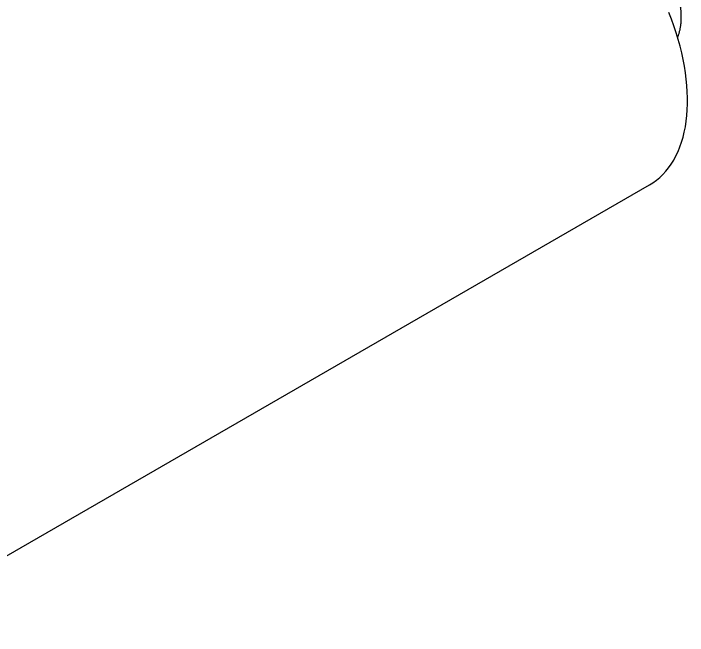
# Model space of a CAD drawing. Header units: millimetres. Extents: x 1293 to 41893, y 1011 to 26911.
# Drawn here: x 9783 to 10310, y 19603 to 20090 of the extents above; entities that cross this region are included whole.
import ezdxf

# ---------------------------------------------------------------- set-up
doc = ezdxf.new("R2010")
doc.units = ezdxf.units.MM
doc.header["$LTSCALE"] = 50

msp = doc.modelspace()

# ---------------------------------------------------------------- linework, layer by layer
at = {"color": 7, "linetype": 'Continuous', "lineweight": 25}
msp.add_line((9669.9048318, 19603.4005214), (10280.562248, 19955.9255441), dxfattribs=at)
at = {"color": 7, "linetype": 'Continuous', "lineweight": 25, "flags": 128}
msp.add_lwpolyline([(10280.562248, 19955.9255441), (10283.2560717, 19957.6016837), (10285.9808957, 19959.5647223), (10288.5802099, 19961.7240463), (10291.0497983, 19964.0761532), (10293.3856551, 19966.6172279), (10295.5839916, 19969.3431487), (10297.641242, 19972.2494943), (10299.5540696, 19975.3315504), (10301.3193716, 19978.5843181), (10302.9342848, 19982.0025212), (10304.3961898, 19985.5806155), (10305.7027153, 19989.3127973), (10306.8517422, 19993.1930129), (10307.8414067, 19997.2149687), (10308.6701036, 20001.372141), (10309.3364887, 20005.6577868), (10309.8394812, 20010.0649549), (10310.1782653, 20014.5864967), (10310.3522913, 20019.2150784), (10310.361277, 20023.9431923), (10310.205208, 20028.7631695), (10309.8843372, 20033.6671919), (10309.3991851, 20038.6473051), (10308.7505388, 20043.6954315), (10307.9394502, 20048.8033829), (10306.967235, 20053.9628742), (10305.8354701, 20059.1655367), (10304.5459912, 20064.4029316), (10303.1008899, 20069.666564), (10301.5025101, 20074.9478961), (10299.7534444, 20080.2383616), (10297.8565299, 20085.5293794), (10295.8148432, 20090.8123674)], dxfattribs=at)
at = {"color": 7, "linetype": 'Continuous', "lineweight": 25}
msp.add_open_spline([(10302.5950199, 20071.2567171), (10302.6562827, 20071.3866321), (10303.0272564, 20072.1733256), (10303.5793248, 20073.7626891), (10304.2427838, 20076.025872), (10304.7600758, 20078.4395905), (10305.1443172, 20080.9772903), (10305.3906651, 20083.633143), (10305.500055, 20086.3956382), (10305.4726402, 20089.2548885), (10305.3093866, 20092.2006398), (10305.0115545, 20095.2226416), (10304.5807978, 20098.3104792), (10304.0191219, 20101.4535951), (10303.3288915, 20104.6412766), (10302.5128301, 20107.8626687), (10301.5740221, 20111.1067921), (10300.5159128, 20114.3625695), (10299.342308, 20117.6188523), (10298.0573842, 20120.8644181), (10296.6656696, 20124.088053), (10295.1720302, 20127.2785959), (10293.5816345, 20130.4250129), (10291.8999558, 20133.5163928), (10290.1327535, 20136.5419858), (10288.2860529, 20139.4912412), (10286.3661226, 20142.353845), (10284.3794488, 20145.1197547), (10282.3327097, 20147.7792355), (10280.2327457, 20150.3228807), (10278.0865306, 20152.7416773), (10275.9011418, 20155.0268855), (10273.683729, 20157.17059), (10271.4806302, 20159.1289265), (10269.8937539, 20160.4239085), (10269.0575309, 20161.068219), (10268.9364479, 20161.1615136)], degree=3, knots=[0, 0, 0, 0, 0.0060957182, 0.036912312, 0.0678429807, 0.0988439913, 0.1298790717, 0.1609182479, 0.1919424884, 0.2229431981, 0.2539165971, 0.2848621976, 0.315781651, 0.3466779307, 0.377554772, 0.4084163021, 0.4392667981, 0.4701105344, 0.500951687, 0.5317941415, 0.5626405638, 0.5934946516, 0.6243598958, 0.6552395815, 0.686136795, 0.7170544347, 0.7479952238, 0.7789617231, 0.8099563395, 0.8409813267, 0.87203877, 0.9031305433, 0.934258222, 0.9654229246, 0.9949933252, 1, 1, 1, 1], dxfattribs=at)

doc.saveas('drawing.dxf')
